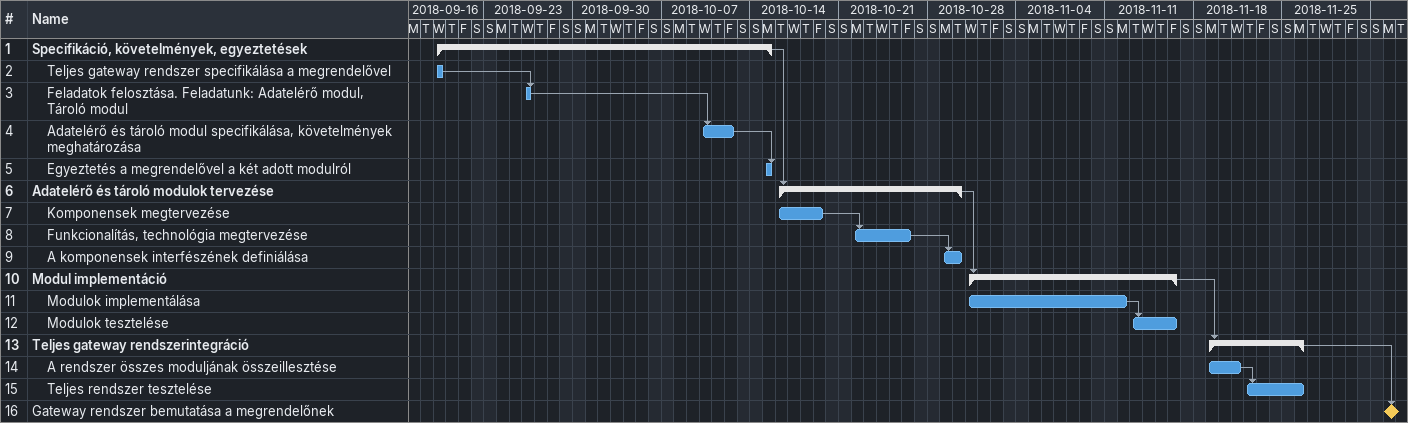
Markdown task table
| ID | Level | Task | Start | Finish | Predecessors |
|---|---|---|---|---|---|
| 1 | 1 | **Specifikáció, követelmények, egyeztetések** | 2018-09-19 | 2018-10-15 |  |
| 2 | 2 | Teljes gateway rendszer specifikálása a megrendelővel | 2018-09-19 | 2018-09-19 |  |
| 3 | 2 | Feladatok felosztása. Feladatunk: Adatelérő modul, Tároló modul | 2018-09-26 | 2018-09-26 | 2 |
| 4 | 2 | Adatelérő és tároló modul specifikálása, követelmények meghatározása | 2018-10-10 | 2018-10-12 | 3 |
| 5 | 2 | Egyeztetés a megrendelővel a két adott modulról | 2018-10-15 | 2018-10-15 | 4 |
| 6 | 1 | **Adatelérő és tároló modulok tervezése** | 2018-10-16 | 2018-10-30 | 1 |
| 7 | 2 | Komponensek megtervezése | 2018-10-16 | 2018-10-19 |  |
| 8 | 2 | Funkcionalítás, technológia megtervezése | 2018-10-22 | 2018-10-26 | 7 |
| 9 | 2 | A komponensek interfészének definiálása | 2018-10-29 | 2018-10-30 | 8 |
| 10 | 1 | **Modul implementáció** | 2018-10-31 | 2018-11-16 | 6 |
| 11 | 2 | Modulok implementálása | 2018-10-31 | 2018-11-12 |  |
| 12 | 2 | Modulok tesztelése | 2018-11-13 | 2018-11-16 | 11 |
| 13 | 1 | **Teljes gateway rendszerintegráció** | 2018-11-19 | 2018-11-26 | 10 |
| 14 | 2 | A rendszer összes moduljának összeillesztése | 2018-11-19 | 2018-11-21 |  |
| 15 | 2 | Teljes rendszer tesztelése | 2018-11-22 | 2018-11-26 | 14 |
| 16 | 1 | Gateway rendszer bemutatása a megrendelőnek (milestone) | 2018-12-03 | 2018-12-03 | 13 |
